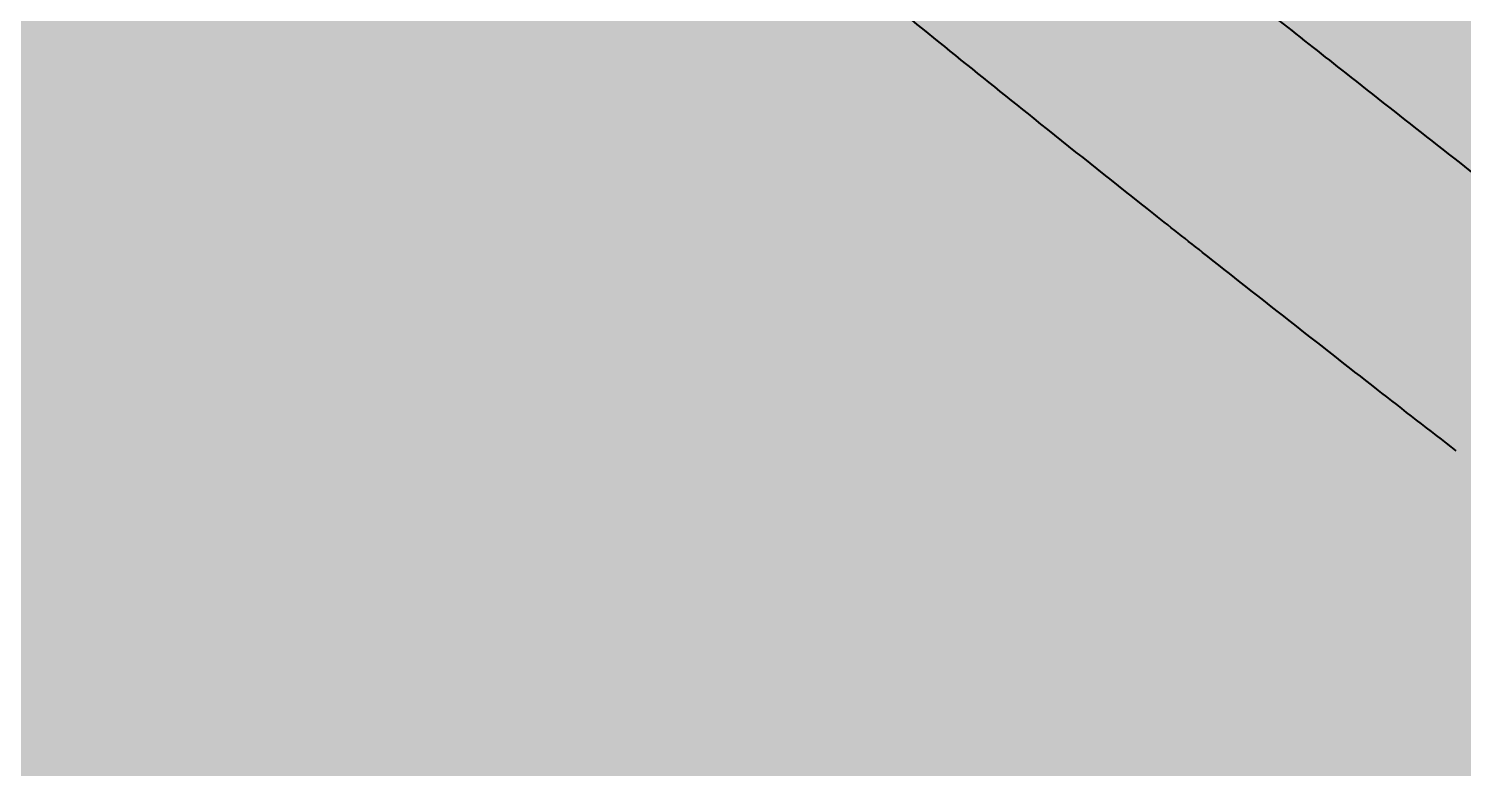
# Model space of a CAD drawing. Header units: metres. Extents: x -355 to -223, y 3 to 561.
# Drawn here: x -251.911 to -251.7999, y 509.8256 to 509.8829 of the extents above; entities that cross this region are included whole.
import ezdxf

# ---------------------------------------------------------------- set-up
doc = ezdxf.new("R2010")
doc.units = ezdxf.units.M
doc.layers.add('A-DETL-GENF', color=7, linetype='Continuous', lineweight=9)
doc.layers.add('A-FLOR', color=7, linetype='Continuous', lineweight=40)

msp = doc.modelspace()

# ---------------------------------------------------------------- hatches: boundary and pattern name
at = {"layer": 'A-DETL-GENF', "true_color": 0xc0c0c0, "transparency": 33554611}
h = msp.add_hatch(color=9, dxfattribs=at)
h.paths.add_polyline_path([(-250.8042, 509.31241), (-250.76886, 509.51522), (-250.94131, 509.59468), (-251.10838, 509.68488), (-251.26942, 509.78546), (-251.42378, 509.89601), (-254.54464, 510.0129), (-254.66994, 510.04494), (-254.79188, 510.08804), (-254.90947, 510.14187), (-255.03332, 510.21403), (-255.12792, 510.2799), (-255.22703, 510.36299), (-255.31831, 510.45461), (-255.40104, 510.55402), (-255.47455, 510.66042), (-255.53826, 510.77297), (-255.59166, 510.89076), (-255.63591, 511.01916), (-255.66962, 511.16173), (-255.68614, 511.266), (-255.69489, 511.39504), (-255.69207, 511.52434), (-250.00213, 544.18362), (-250.56549, 544.18362), (-250.57505, 544.12873), (-250.57505, 544.12873), (-256.25418, 511.52434), (-256.26606, 511.44769), (-256.27636, 511.30489), (-256.27281, 511.13827), (-256.26079, 511.01285), (-256.23723, 510.87814), (-256.20113, 510.73959), (-256.15385, 510.60446), (-256.09569, 510.47364), (-256.02705, 510.348), (-255.94838, 510.22838), (-255.86021, 510.11559), (-255.76313, 510.01037), (-255.65778, 509.91342), (-255.54486, 509.8254), (-255.42514, 509.74689), (-255.29942, 509.67841), (-255.16711, 509.61994), (-255.01714, 509.56913), (-254.9864, 509.56116), (-251.70684, 509.55504), (-251.68601, 509.54248), (-251.58185, 509.48778), (-251.47464, 509.4393), (-251.36476, 509.39723), (-251.25258, 509.3617), (-251.1107, 509.32752), (-250.85278, 509.31481)])
h.paths.add_polyline_path([(-252.61677, 509.66146), (-252.61677, 509.66146), (-252.61089, 509.66146)])
h.paths.add_polyline_path([(-273.43781, 520.68695), (-269.3442, 544.18361), (-269.90756, 544.18361), (-274.00117, 520.68695)])
h.paths.add_polyline_path([(-269.77557, 544.11097), (-269.77559, 544.11097), (-269.77164, 544.11097)])

# ---------------------------------------------------------------- linework, layer by layer
at = {"layer": 'A-FLOR', "color": 254, "true_color": 0xdddddd}
for points, knots in [([(-251.83335, 509.89897), (-251.82961, 509.89592), (-251.82252, 509.89019), (-251.81506, 509.88427), (-251.81152, 509.88146)], [0.9966203989, 0.9966203989, 0.9966203989, 0.9966203989, 0.9970703125, 0.9974652992, 0.9974652992, 0.9974652992, 0.9974652992]), ([(-251.82438, 509.86898), (-251.82735, 509.87133), (-251.83502, 509.87744), (-251.84235, 509.88337), (-251.84684, 509.88704)], [-0.997400138, -0.997400138, -0.997400138, -0.997400138, -0.9970703125, -0.9965335173, -0.9965335173, -0.9965335173, -0.9965335173]), ([(-251.81152, 509.88146), (-251.81068, 509.8808), (-251.80544, 509.87666), (-251.79783, 509.87069), (-251.79087, 509.86527), (-251.78844, 509.86339), (-251.78826, 509.86326)], [0.9974652992, 0.9974652992, 0.9974652992, 0.9974652992, 0.9975585938, 0.998046875, 0.9982910156, 0.9983101994, 0.9983101994, 0.9983101994, 0.9983101994]), ([(-251.80043, 509.85021), (-251.80248, 509.85179), (-251.80908, 509.85693), (-251.81711, 509.86323), (-251.82296, 509.86785), (-251.82438, 509.86898)], [-0.9982667587, -0.9982667587, -0.9982667587, -0.9982667587, -0.998046875, -0.9975585938, -0.997400138, -0.997400138, -0.997400138, -0.997400138])]:
    msp.add_open_spline(points, degree=3, knots=knots, dxfattribs=at)

doc.saveas('drawing.dxf')
